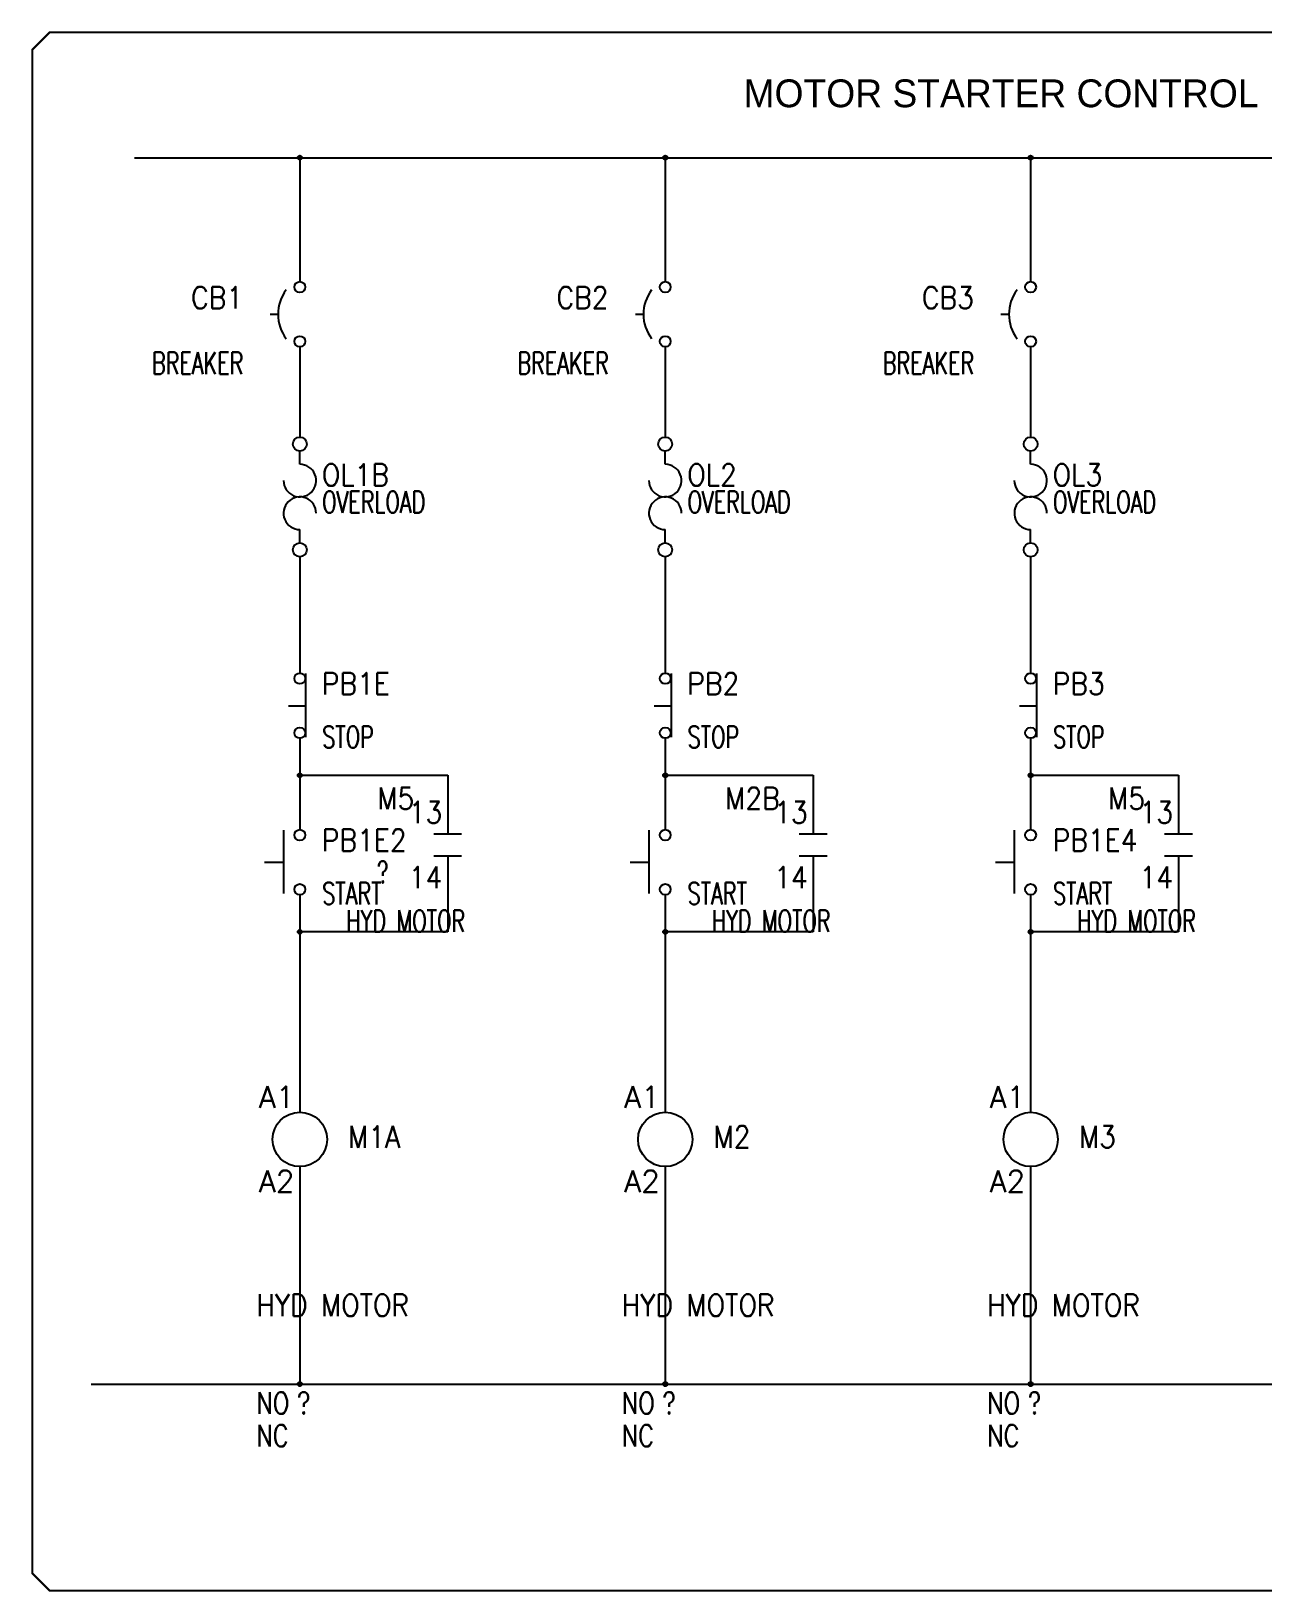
# Model space of a CAD drawing. Header units: inches. Extents: x 0 to 33.5, y 0 to 22.4.
# Drawn here: x 0.02 to 17.71, y 0.02 to 22.44 of the extents above; entities that cross this region are included whole.
import ezdxf
from ezdxf.enums import TextEntityAlignment as Align

# ---------------------------------------------------------------- set-up
doc = ezdxf.new("R2010")
doc.units = ezdxf.units.IN
doc.header["$MEASUREMENT"] = 0
for name, color, linetype in [('DESC', 150, 'Continuous'), ('DESCCHILD', 20, 'Continuous'), ('MISC', 7, 'Continuous'), ('SYMS', 7, 'Continuous'), ('TAGFIXED', 7, 'Continuous'), ('TAGS', 150, 'Continuous'), ('TERMS', 123, 'Continuous'), ('TITLE', 7, 'Continuous'), ('WIRES', 7, 'Continuous'), ('XREF', 7, 'Continuous'), ('XREFCHILD', 134, 'Continuous')]:
    doc.layers.add(name, color=color, linetype=linetype)
doc.styles.add('ITALIC', font='ITALIC')
doc.styles.add('SIMPLEX', font='SIMPLEX')
doc.styles.add('WD', font='romans.shx')

# ---------------------------------------------------------------- blocks, each defined once
blk = doc.blocks.new('NO_NUM_acade_title')
at = {"layer": 'TITLE', "const_width": 0.0312}
blk.add_lwpolyline([(30.594, 0.281), (30.594, 22.177), (30.344, 22.427), (0.281, 22.427), (0.031, 22.177), (0.031, 0.281), (0.281, 0.031), (30.344, 0.031)], close=True, dxfattribs=at)
at = {"layer": 'TITLE', "color": 1, "style": 'ITALIC'}
for tag, height, p in [('TITLE#1', 0.125, (32.156, 3.406)), ('TITLE#2', 0.125, (32.156, 3.204)), ('TITLE#3', 0.125, (32.156, 3.001)), ('TITLE#4', 0.125, (32.156, 2.799)), ('DWG#', 0.2, (32.156, 0.826))]:
    blk.add_attdef(tag, text='', height=height, dxfattribs=at).set_placement(p, align=Align.CENTER)
at = {"layer": 'TITLE', "color": 1, "style": 'SIMPLEX'}
blk.add_attdef('CAD#', (30.826, 1.958), '', height=0.0938, rotation=90, dxfattribs=at)
at = {"layer": 'TITLE', "color": 1}
for tag, p, height, style in [('ENGINEER', (31.237, 1.958), 0.0938, 'ITALIC'), ('CHKDBY', (32.424, 1.958), 0.0938, 'ITALIC'), ('JOB#', (31.464, 1.644), 0.0938, 'SIMPLEX'), ('DRAWNBY', (32.494, 1.644), 0.0938, 'ITALIC'), ('SCALE', (31.353, 1.344), 0.0938, 'SIMPLEX'), ('DATE', (32.408, 1.344), 0.0938, 'SIMPLEX'), ('SHTS', (32.532, 0.25), 0.2, 'ITALIC')]:
    blk.add_attdef(tag, p, '', height=height, dxfattribs=dict(at, style=style))
at = {"layer": 'TITLE', "color": 1, "style": 'ITALIC'}
blk.add_attdef('SH#', text='', height=0.2, dxfattribs=at).set_placement((31.881, 0.25), align=Align.RIGHT)
at = {"layer": 'TITLE', "color": 7, "flags": 9}
blk.add_attdef('WD_TB', (31.219, 0.031), '', height=0.125, dxfattribs=at)
blk = doc.blocks.new('WDDOT')
for radius in [0.03, 0.0187, 0.00929]:
    blk.add_circle((0, 0), radius)
blk = doc.blocks.new('VCB1')
blk.add_line((-0.1712, 0), (-0.125, 0))
for centre in [(0, 0.1562), (0, -0.1562)]:
    blk.add_circle(centre, 0.0312)
blk.add_arc((0.1094, 0), 0.2344, 143.1301, 216.8699)
at = {"style": 'WD'}
for tag, width, p in [('INST', 0.7, (-0.3281, 0.4062)), ('LOC', 0.7, (-0.3281, 0.2188)), ('TAG1', 0.9, (-0.3262, 0.0331)), ('RATING1', 0.7, (-0.3281, -0.1562)), ('DESC1', 0.7, (-0.3244, -0.3438)), ('DESC2', 0.7, (-0.3244, -0.5312))]:
    blk.add_attdef(tag, text='', height=0.125, dxfattribs=dict(at, width=width)).set_placement(p, align=Align.RIGHT)
for tag, height, flags, p in [('TERM01', 0.125, 8, (-0.055, 0.2066)), ('FAMILY', 0.01, 9, (-0.1421, -0.0365)), ('MFG', 0.01, 9, (-0.1421, -0.0881)), ('CAT', 0.01, 9, (-0.1421, -0.0731)), ('CONTACT', 0.01, 9, (-0.1288, -0.1291))]:
    blk.add_attdef(tag, text='', height=height, dxfattribs=dict(at, flags=flags)).set_placement(p, align=Align.RIGHT)
at = {"style": 'WD', "flags": 1}
for tag, p in [('X2TERM01', (0, 0.1875)), ('X8TERM02', (0, -0.1875))]:
    blk.add_attdef(tag, p, '', height=0.0125, dxfattribs=at)
at = {"style": 'WD'}
for tag, p in [('X4LINK', (-0.2656, 0)), ('X1LINK', (0, 0))]:
    blk.add_attdef(tag, p, '', height=0.01, dxfattribs=at)
at = {"style": 'WD', "width": 0.7}
blk.add_attdef('XREF', (0.1875, -0.0625), '', height=0.125, dxfattribs=at)
at = {"style": 'WD', "flags": 9}
blk.add_attdef('ASSYCODE', text='', height=0.01, dxfattribs=at).set_placement((-0.1533, -0.1061), align=Align.CENTER)
at = {"style": 'WD', "flags": 8}
blk.add_attdef('TERM02', text='', height=0.125, dxfattribs=at).set_placement((-0.0407, -0.2134), align=Align.TOP_RIGHT)
blk = doc.blocks.new('VOL1')
for p, q in [((0, 0.1875), (0, 0.2637)), ((0, -0.2637), (0, -0.1875))]:
    blk.add_line(p, q)
at = {"linetype": 'Continuous'}
for centre in [(0, 0.3038), (0, -0.3038)]:
    blk.add_circle(centre, 0.04, dxfattribs=at)
for centre, start, end in [((0, 0.0938), 180, 90.00104), ((0, -0.0938), 0.00101, 270.00201)]:
    blk.add_arc(centre, 0.0938, start, end)
at = {"linetype": 'Continuous', "style": 'WD', "flags": 8}
blk.add_attdef('TERM01', text='', height=0.125, dxfattribs=at).set_placement((-0.055, 0.3629), align=Align.RIGHT)
at = {"style": 'WD'}
for tag, p, width in [('INST', (0.2188, 0.3902), 0.7), ('LOC', (0.2188, 0.2206), 0.7), ('TAG1', (0.1269, 0.0644), 0.9), ('DESC1', (0.1287, -0.0919), 0.7), ('DESC2', (0.1287, -0.2481), 0.7), ('RATING1', (0.1562, -0.4044), 0.7)]:
    blk.add_attdef(tag, p, '', height=0.125, dxfattribs=dict(at, width=width))
at = {"color": 7, "style": 'WD', "flags": 1}
for tag, p in [('X2TERM01', (0, 0.3438)), ('X8TERM02', (0, -0.3438))]:
    blk.add_attdef(tag, p, '', height=0.0125, dxfattribs=at)
at = {"color": 7, "style": 'WD'}
for tag, p in [('X4LINK', (-0.1406, 0)), ('X1LINK', (0.125, 0))]:
    blk.add_attdef(tag, p, '', height=0.01, dxfattribs=at)
at = {"style": 'WD', "flags": 9}
blk.add_attdef('FAMILY', (-0.2165, -0.1579), '', height=0.01, rotation=90, dxfattribs=at)
at = {"linetype": 'Continuous', "style": 'WD', "flags": 9}
for tag, p in [('CAT', (-0.1723, -0.1328)), ('MFG', (-0.1529, -0.1347)), ('ASSYCODE', (-0.1266, -0.1438))]:
    blk.add_attdef(tag, text='', height=0.01, rotation=90, dxfattribs=at).set_placement(p, align=Align.CENTER)
at = {"linetype": 'Continuous', "style": 'WD', "flags": 8}
blk.add_attdef('TERM02', text='', height=0.125, dxfattribs=at).set_placement((-0.0407, -0.3697), align=Align.TOP_RIGHT)
blk = doc.blocks.new('VPB12')
for p, q in [((0.0335, 0.1849), (0.0335, -0.1801)), ((-0.0644, 0), (0.0335, 0))]:
    blk.add_line(p, q)
for centre in [(0, 0.1562), (0, -0.1562)]:
    blk.add_circle(centre, 0.0312)
at = {"style": 'WD'}
for tag, p, width in [('INST', (0.1269, 0.3902), 0.7), ('LOC', (0.1269, 0.2206), 0.7), ('TAG1', (0.1269, 0.0644), 0.9), ('XREF', (0.1287, -0.09), 0.7), ('DESC1', (0.1287, -0.242), 0.7), ('DESC2', (0.1287, -0.3982), 0.7)]:
    blk.add_attdef(tag, p, '', height=0.125, dxfattribs=dict(at, width=width))
at = {"linetype": 'Continuous', "style": 'WD'}
for tag, height, flags, p in [('TERM01', 0.125, 8, (-0.055, 0.2223)), ('MFG', 0.01, 9, (0.0141, -0.0881)), ('CAT', 0.01, 9, (0.0141, -0.0731))]:
    blk.add_attdef(tag, text='', height=height, dxfattribs=dict(at, flags=flags)).set_placement(p, align=Align.RIGHT)
at = {"color": 7, "style": 'WD', "flags": 1}
for tag, p in [('X2TERM01', (0, 0.1875)), ('X8TERM02', (0, -0.1875))]:
    blk.add_attdef(tag, p, '', height=0.0125, dxfattribs=at)
at = {"color": 7, "style": 'WD'}
for tag, p in [('X4LINK', (-0.125, 0)), ('X1LINK', (0.125, 0))]:
    blk.add_attdef(tag, p, '', height=0.01, dxfattribs=at)
at = {"style": 'WD'}
for tag, flags, p in [('CONTACT', 1, (0.0141, -0.0531)), ('FAMILY', 9, (0.0141, -0.0365))]:
    blk.add_attdef(tag, text='', height=0.01, dxfattribs=dict(at, flags=flags)).set_placement(p, align=Align.RIGHT)
at = {"linetype": 'Continuous', "style": 'WD', "flags": 9}
blk.add_attdef('ASSYCODE', text='', height=0.01, dxfattribs=at).set_placement((-0.001, -0.1054), align=Align.CENTER)
at = {"linetype": 'Continuous', "style": 'WD', "flags": 8}
blk.add_attdef('TERM02', text='', height=0.125, dxfattribs=at).set_placement((-0.0407, -0.2291), align=Align.TOP_RIGHT)
blk = doc.blocks.new('VPB11')
for p, q in [((-0.0938, 0.1849), (-0.0938, -0.1801)), ((-0.2022, 0), (-0.0938, 0))]:
    blk.add_line(p, q)
for centre in [(0, 0.1562), (0, -0.1562)]:
    blk.add_circle(centre, 0.0312)
at = {"style": 'WD'}
for tag, p, width in [('INST', (0.1269, 0.3902), 0.7), ('LOC', (0.1269, 0.2206), 0.7), ('TAG1', (0.1269, 0.0644), 0.9), ('XREF', (0.1287, -0.09), 0.7), ('DESC1', (0.1287, -0.242), 0.7), ('DESC2', (0.1287, -0.3982), 0.7)]:
    blk.add_attdef(tag, p, '', height=0.125, dxfattribs=dict(at, width=width))
at = {"linetype": 'Continuous', "style": 'WD'}
for tag, height, flags, p in [('TERM01', 0.125, 8, (-0.055, 0.2223)), ('MFG', 0.01, 9, (-0.1421, -0.0881)), ('CAT', 0.01, 9, (-0.1421, -0.0731))]:
    blk.add_attdef(tag, text='', height=height, dxfattribs=dict(at, flags=flags)).set_placement(p, align=Align.RIGHT)
at = {"color": 7, "style": 'WD', "flags": 1}
for tag, p in [('X2TERM01', (0, 0.1875)), ('X8TERM02', (0, -0.1875))]:
    blk.add_attdef(tag, p, '', height=0.0125, dxfattribs=at)
at = {"color": 7, "style": 'WD'}
for tag, p in [('X4LINK', (-0.2656, 0)), ('X1LINK', (0, 0))]:
    blk.add_attdef(tag, p, '', height=0.01, dxfattribs=at)
at = {"style": 'WD'}
for tag, flags, p in [('CONTACT', 1, (-0.1421, -0.0531)), ('FAMILY', 9, (-0.1421, -0.0365))]:
    blk.add_attdef(tag, text='', height=0.01, dxfattribs=dict(at, flags=flags)).set_placement(p, align=Align.RIGHT)
at = {"linetype": 'Continuous', "style": 'WD', "flags": 9}
blk.add_attdef('ASSYCODE', text='', height=0.01, dxfattribs=at).set_placement((-0.1551, -0.1064), align=Align.CENTER)
at = {"linetype": 'Continuous', "style": 'WD', "flags": 8}
blk.add_attdef('TERM02', text='', height=0.125, dxfattribs=at).set_placement((-0.0407, -0.2291), align=Align.TOP_RIGHT)
blk = doc.blocks.new('VMS1')
blk.add_circle((0, 0), 0.1562)
at = {"style": 'WD'}
for tag, p, width in [('INST', (0.2812, 0.3281), 0.7), ('LOC', (0.2812, 0.1406), 0.7), ('TAG1', (0.2781, -0.0472), 0.9), ('DESC1', (-0.2494, -1.0152), 0.9), ('DESC2', (-0.2494, -1.2027), 0.9), ('DESC3', (-0.2494, -1.3902), 0.9)]:
    blk.add_attdef(tag, p, '', height=0.125, dxfattribs=dict(at, width=width))
at = {"style": 'WD', "flags": 8}
blk.add_attdef('TERM01', text='', height=0.125, dxfattribs=at).set_placement((-0.0312, 0.1812), align=Align.RIGHT)
at = {"style": 'WD', "flags": 1}
for tag, p in [('X2TERM01', (0, 0.1562)), ('X8TERM02', (0, -0.1562))]:
    blk.add_attdef(tag, p, '', height=0.0125, dxfattribs=at)
at = {"style": 'WD', "flags": 9}
for tag, p in [('FAMILY', (-0.2191, -0.0659)), ('ASSYCODE', (-0.2236, -0.1202))]:
    blk.add_attdef(tag, text='', height=0.01, dxfattribs=at).set_placement(p, align=Align.CENTER)
for tag, p in [('CAT', (-0.2211, -0.0835)), ('MFG', (-0.2211, -0.0986))]:
    blk.add_attdef(tag, text='', height=0.01, dxfattribs=at).set_placement(p, align=Align.MIDDLE)
at = {"style": 'WD', "flags": 8}
blk.add_attdef('TERM02', text='', height=0.125, dxfattribs=at).set_placement((-0.0312, -0.1781), align=Align.TOP_RIGHT)
at = {"style": 'WD', "width": 0.8, "flags": 8}
for tag, p in [('NO', (-0.2494, -1.5777)), ('XREFNO', (-0.0163, -1.5777)), ('NC', (-0.2494, -1.7652)), ('XREFNC', (-0.0163, -1.7652))]:
    blk.add_attdef(tag, p, '', height=0.125, dxfattribs=at)
blk = doc.blocks.new('VMS21')
for p, q in [((-0.08, 0.0625), (0.08, 0.0625)), ((-0.08, -0.0625), (0.08, -0.0625))]:
    blk.add_line(p, q)
at = {"style": 'WD'}
for tag, width, p in [('INST', 0.7, (-0.3438, 0.3125)), ('LOC', 0.7, (-0.3438, 0.125)), ('TAG2', 0.9, (-0.3418, -0.045)), ('XREF', 0.7, (-0.34, -0.2188)), ('DESC1', 0.7, (-0.34, -0.4062)), ('DESC2', 0.7, (-0.34, -0.5938)), ('DESC3', 0.7, (-0.34, -0.7812))]:
    blk.add_attdef(tag, text='', height=0.125, dxfattribs=dict(at, width=width)).set_placement(p, align=Align.RIGHT)
at = {"style": 'WD', "width": 0.9, "flags": 8}
blk.add_attdef('TERM01', text='', height=0.125, dxfattribs=at).set_placement((-0.0312, 0.125), align=Align.RIGHT)
at = {"style": 'WD'}
for tag, p, height, flags in [('FAMILY', (-0.1808, 0.0031), 0.01, 9), ('X2TERM01', (0, 0.0625), 0.0125, 1), ('CONTACT', (-0.1808, -0.0135), 0.01, 1), ('X8TERM02', (0, -0.0625), 0.0125, 1)]:
    blk.add_attdef(tag, p, '', height=height, dxfattribs=dict(at, flags=flags))
for tag, p in [('X4LINK', (-0.1406, 0)), ('X1LINK', (0.125, 0))]:
    blk.add_attdef(tag, p, '', height=0.01, dxfattribs=at)
at = {"style": 'WD', "width": 0.9, "flags": 8}
blk.add_attdef('TERM02', text='', height=0.125, dxfattribs=at).set_placement((-0.0312, -0.125), align=Align.TOP_RIGHT)

msp = doc.modelspace()

# ---------------------------------------------------------------- linework, layer by layer
at = {"layer": 'WIRES'}
for p, q in [((1.5, 20.625), (28.75, 20.625)), ((3.875, 20.625), (3.875, 18.844)), ((9.125, 20.625), (9.125, 18.844)), ((14.375, 20.625), (14.375, 18.844)), ((3.875, 17.906), (3.875, 16.609)), ((9.125, 17.906), (9.125, 16.609)), ((14.375, 17.906), (14.375, 16.609)), ((3.875, 14.891), (3.875, 13.219)), ((9.125, 14.891), (9.125, 13.219)), ((14.375, 14.891), (14.375, 13.219)), ((3.875, 12.281), (3.875, 10.969)), ((9.125, 12.281), (9.125, 10.969)), ((14.375, 12.281), (14.375, 10.969)), ((3.875, 11.75), (6, 11.75)), ((6, 11.75), (6, 11.625)), ((9.125, 11.75), (11.25, 11.75)), ((11.25, 11.75), (11.25, 11.625)), ((14.375, 11.75), (16.5, 11.75)), ((16.5, 11.75), (16.5, 11.625)), ((6, 11.625), (6, 10.906)), ((11.25, 11.625), (11.25, 10.906)), ((16.5, 11.625), (16.5, 10.906)), ((6, 10.594), (6, 9.5)), ((11.25, 10.594), (11.25, 9.5)), ((16.5, 10.594), (16.5, 9.5)), ((3.875, 10.031), (3.875, 6.906)), ((9.125, 10.031), (9.125, 6.906)), ((14.375, 10.031), (14.375, 6.906)), ((6, 9.5), (3.875, 9.5)), ((11.25, 9.5), (9.125, 9.5)), ((16.5, 9.5), (14.375, 9.5)), ((3.875, 6.125), (3.875, 3)), ((9.125, 6.125), (9.125, 3)), ((14.375, 6.125), (14.375, 3)), ((0.875, 3), (29.875, 3))]:
    msp.add_line(p, q, dxfattribs=at)

# ---------------------------------------------------------------- block references
msp.add_blockref('NO_NUM_acade_title', (0, 0))
at = {"layer": 'SYMS'}
for p in [(3.875, 20.625), (9.125, 20.625), (14.375, 20.625), (3.875, 11.75), (9.125, 11.75), (14.375, 11.75), (3.875, 9.5), (9.125, 9.5), (14.375, 9.5), (3.875, 3), (9.125, 3), (14.375, 3)]:
    msp.add_blockref('WDDOT', p, dxfattribs=at)
ref = msp.add_blockref('VCB1', (3.875, 18.375), dxfattribs=dict(at, xscale=2.5, yscale=2.5, zscale=2.5))
ref.add_attrib('DESC1', 'BREAKER', dxfattribs={"layer": 'DESC', "height": 0.3125, "style": 'WD', "width": 0.7}).set_placement((3.064, 17.516), align=Align.RIGHT)
ref.add_attrib('TAG1F', 'CB1', dxfattribs={"layer": 'TAGFIXED', "height": 0.3125, "style": 'WD', "width": 0.9}).set_placement((3.06, 18.458), align=Align.RIGHT)
ref = msp.add_blockref('VCB1', (9.125, 18.375), dxfattribs=dict(at, xscale=2.5, yscale=2.5, zscale=2.5))
ref.add_attrib('DESC1', 'BREAKER', dxfattribs={"layer": 'DESC', "height": 0.3125, "style": 'WD', "width": 0.7}).set_placement((8.314, 17.516), align=Align.RIGHT)
ref.add_attrib('TAG1F', 'CB2', dxfattribs={"layer": 'TAGFIXED', "height": 0.3125, "style": 'WD', "width": 0.9}).set_placement((8.31, 18.458), align=Align.RIGHT)
ref = msp.add_blockref('VCB1', (14.375, 18.375), dxfattribs=dict(at, xscale=2.5, yscale=2.5, zscale=2.5))
ref.add_attrib('DESC1', 'BREAKER', dxfattribs={"layer": 'DESC', "height": 0.3125, "style": 'WD', "width": 0.7}).set_placement((13.564, 17.516), align=Align.RIGHT)
ref.add_attrib('TAG1F', 'CB3', dxfattribs={"layer": 'TAGFIXED', "height": 0.3125, "style": 'WD', "width": 0.9}).set_placement((13.56, 18.458), align=Align.RIGHT)
ref = msp.add_blockref('VOL1', (3.875, 15.75), dxfattribs=dict(at, xscale=2.5, yscale=2.5, zscale=2.5))
ref.add_attrib('DESC1', 'OVERLOAD', (4.197, 15.52), dxfattribs={"layer": 'DESC', "height": 0.3125, "style": 'WD', "width": 0.7})
ref.add_attrib('TAG1F', 'OL1B', (4.192, 15.911), dxfattribs={"layer": 'TAGFIXED', "height": 0.3125, "style": 'WD', "width": 0.9})
ref = msp.add_blockref('VOL1', (9.125, 15.75), dxfattribs=dict(at, xscale=2.5, yscale=2.5, zscale=2.5))
ref.add_attrib('DESC1', 'OVERLOAD', (9.447, 15.52), dxfattribs={"layer": 'DESC', "height": 0.3125, "style": 'WD', "width": 0.7})
ref.add_attrib('TAG1F', 'OL2', (9.442, 15.911), dxfattribs={"layer": 'TAGFIXED', "height": 0.3125, "style": 'WD', "width": 0.9})
ref = msp.add_blockref('VOL1', (14.375, 15.75), dxfattribs=dict(at, xscale=2.5, yscale=2.5, zscale=2.5))
ref.add_attrib('DESC1', 'OVERLOAD', (14.697, 15.52), dxfattribs={"layer": 'DESC', "height": 0.3125, "style": 'WD', "width": 0.7})
ref.add_attrib('TAG1F', 'OL3', (14.692, 15.911), dxfattribs={"layer": 'TAGFIXED', "height": 0.3125, "style": 'WD', "width": 0.9})
ref = msp.add_blockref('VPB12', (3.875, 12.75), dxfattribs=dict(at, xscale=2.5, yscale=2.5, zscale=2.5))
ref.add_attrib('DESC1', 'STOP', (4.197, 12.145), dxfattribs={"layer": 'DESC', "height": 0.3125, "style": 'WD', "width": 0.7})
ref.add_attrib('TAG1F', 'PB1E', (4.192, 12.911), dxfattribs={"layer": 'TAGFIXED', "height": 0.3125, "style": 'WD', "width": 0.9})
ref = msp.add_blockref('VPB12', (9.125, 12.75), dxfattribs=dict(at, xscale=2.5, yscale=2.5, zscale=2.5))
ref.add_attrib('DESC1', 'STOP', (9.447, 12.145), dxfattribs={"layer": 'DESC', "height": 0.3125, "style": 'WD', "width": 0.7})
ref.add_attrib('TAG1F', 'PB2', (9.442, 12.911), dxfattribs={"layer": 'TAGFIXED', "height": 0.3125, "style": 'WD', "width": 0.9})
ref = msp.add_blockref('VPB12', (14.375, 12.75), dxfattribs=dict(at, xscale=2.5, yscale=2.5, zscale=2.5))
ref.add_attrib('DESC1', 'STOP', (14.697, 12.145), dxfattribs={"layer": 'DESC', "height": 0.3125, "style": 'WD', "width": 0.7})
ref.add_attrib('TAG1F', 'PB3', (14.692, 12.911), dxfattribs={"layer": 'TAGFIXED', "height": 0.3125, "style": 'WD', "width": 0.9})
ref = msp.add_blockref('VMS21', (6, 10.75), dxfattribs=dict(at, xscale=2.5, yscale=2.5, zscale=2.5))
ref.add_attrib('TERM02', '14', dxfattribs={"layer": 'TERMS', "height": 0.3125, "style": 'WD', "width": 0.9, "flags": 8}).set_placement((5.922, 10.438), align=Align.TOP_RIGHT)
ref.add_attrib('TERM01', '13', dxfattribs={"layer": 'TERMS', "height": 0.3125, "style": 'WD', "width": 0.9, "flags": 8}).set_placement((5.922, 11.062), align=Align.RIGHT)
ref.add_attrib('XREF', '?', dxfattribs={"layer": 'XREFCHILD', "height": 0.312, "style": 'WD', "width": 0.7}).set_placement((5.15, 10.203), align=Align.RIGHT)
ref.add_attrib('DESC1', 'HYD MOTOR', dxfattribs={"layer": 'DESCCHILD', "height": 0.3125, "style": 'WD', "width": 0.7}).set_placement((6.25, 9.5), align=Align.RIGHT)
ref.add_attrib('TAG2', 'M5', dxfattribs={"layer": 'TAGS', "height": 0.3125, "style": 'WD', "width": 0.9}).set_placement((5.52, 11.263), align=Align.RIGHT)
ref = msp.add_blockref('VMS21', (11.25, 10.75), dxfattribs=dict(at, xscale=2.5, yscale=2.5, zscale=2.5))
ref.add_attrib('TERM02', '14', dxfattribs={"layer": 'TERMS', "height": 0.3125, "style": 'WD', "width": 0.9, "flags": 8}).set_placement((11.172, 10.438), align=Align.TOP_RIGHT)
ref.add_attrib('TERM01', '13', dxfattribs={"layer": 'TERMS', "height": 0.3125, "style": 'WD', "width": 0.9, "flags": 8}).set_placement((11.172, 11.062), align=Align.RIGHT)
ref.add_attrib('DESC1', 'HYD MOTOR', dxfattribs={"layer": 'DESCCHILD', "height": 0.3125, "style": 'WD', "width": 0.7}).set_placement((11.5, 9.5), align=Align.RIGHT)
ref.add_attrib('TAG2', 'M2B', dxfattribs={"layer": 'TAGS', "height": 0.3125, "style": 'WD', "width": 0.9}).set_placement((10.77, 11.263), align=Align.RIGHT)
ref = msp.add_blockref('VMS21', (16.5, 10.75), dxfattribs=dict(at, xscale=2.5, yscale=2.5, zscale=2.5))
ref.add_attrib('TERM02', '14', dxfattribs={"layer": 'TERMS', "height": 0.3125, "style": 'WD', "width": 0.9, "flags": 8}).set_placement((16.422, 10.438), align=Align.TOP_RIGHT)
ref.add_attrib('TERM01', '13', dxfattribs={"layer": 'TERMS', "height": 0.3125, "style": 'WD', "width": 0.9, "flags": 8}).set_placement((16.422, 11.062), align=Align.RIGHT)
ref.add_attrib('DESC1', 'HYD MOTOR', dxfattribs={"layer": 'DESCCHILD', "height": 0.3125, "style": 'WD', "width": 0.7}).set_placement((16.75, 9.5), align=Align.RIGHT)
ref.add_attrib('TAG2', 'M5', dxfattribs={"layer": 'TAGS', "height": 0.3125, "style": 'WD', "width": 0.9}).set_placement((16.02, 11.263), align=Align.RIGHT)
ref = msp.add_blockref('VPB11', (3.875, 10.5), dxfattribs=dict(at, xscale=2.5, yscale=2.5, zscale=2.5))
ref.add_attrib('DESC1', 'START', (4.197, 9.895), dxfattribs={"layer": 'DESC', "height": 0.3125, "style": 'WD', "width": 0.7})
ref.add_attrib('TAG1F', 'PB1E2', (4.192, 10.661), dxfattribs={"layer": 'TAGFIXED', "height": 0.3125, "style": 'WD', "width": 0.9})
ref = msp.add_blockref('VPB11', (9.125, 10.5), dxfattribs=dict(at, xscale=2.5, yscale=2.5, zscale=2.5))
ref.add_attrib('DESC1', 'START', (9.447, 9.895), dxfattribs={"layer": 'DESC', "height": 0.3125, "style": 'WD', "width": 0.7})
ref = msp.add_blockref('VPB11', (14.375, 10.5), dxfattribs=dict(at, xscale=2.5, yscale=2.5, zscale=2.5))
ref.add_attrib('DESC1', 'START', (14.697, 9.895), dxfattribs={"layer": 'DESC', "height": 0.3125, "style": 'WD', "width": 0.7})
ref.add_attrib('TAG1F', 'PB1E4', (14.692, 10.661), dxfattribs={"layer": 'TAGFIXED', "height": 0.3125, "style": 'WD', "width": 0.9})
ref = msp.add_blockref('VMS1', (3.875, 6.516), dxfattribs=dict(at, xscale=2.5, yscale=2.5, zscale=2.5))
ref.add_attrib('DESC1', 'HYD MOTOR', (3.252, 3.978), dxfattribs={"layer": 'DESC', "height": 0.3125, "style": 'WD', "width": 0.9})
ref.add_attrib('XREFNO', '?', (3.834, 2.571), dxfattribs={"layer": 'XREF', "height": 0.312, "style": 'WD', "width": 0.8, "flags": 8})
ref.add_attrib('NO', 'NO', (3.252, 2.571), dxfattribs={"layer": 'MISC', "height": 0.3125, "style": 'WD', "width": 0.8, "flags": 8})
ref.add_attrib('NC', 'NC', (3.252, 2.103), dxfattribs={"layer": 'MISC', "height": 0.3125, "style": 'WD', "width": 0.8, "flags": 8})
ref.add_attrib('TERM02', 'A2', dxfattribs={"layer": 'TERMS', "height": 0.3125, "style": 'WD', "flags": 8}).set_placement((3.797, 6.07), align=Align.TOP_RIGHT)
ref.add_attrib('TERM01', 'A1', dxfattribs={"layer": 'TERMS', "height": 0.3125, "style": 'WD', "flags": 8}).set_placement((3.797, 6.969), align=Align.RIGHT)
ref.add_attrib('TAG1F', 'M1A', (4.57, 6.398), dxfattribs={"layer": 'TAGFIXED', "height": 0.3125, "style": 'WD', "width": 0.9})
ref = msp.add_blockref('VMS1', (9.125, 6.516), dxfattribs=dict(at, xscale=2.5, yscale=2.5, zscale=2.5))
ref.add_attrib('DESC1', 'HYD MOTOR', (8.502, 3.978), dxfattribs={"layer": 'DESC', "height": 0.3125, "style": 'WD', "width": 0.9})
ref.add_attrib('XREFNO', '?', (9.084, 2.571), dxfattribs={"layer": 'XREF', "height": 0.312, "style": 'WD', "width": 0.8, "flags": 8})
ref.add_attrib('NO', 'NO', (8.502, 2.571), dxfattribs={"layer": 'MISC', "height": 0.3125, "style": 'WD', "width": 0.8, "flags": 8})
ref.add_attrib('NC', 'NC', (8.502, 2.103), dxfattribs={"layer": 'MISC', "height": 0.3125, "style": 'WD', "width": 0.8, "flags": 8})
ref.add_attrib('TERM02', 'A2', dxfattribs={"layer": 'TERMS', "height": 0.3125, "style": 'WD', "flags": 8}).set_placement((9.047, 6.07), align=Align.TOP_RIGHT)
ref.add_attrib('TERM01', 'A1', dxfattribs={"layer": 'TERMS', "height": 0.3125, "style": 'WD', "flags": 8}).set_placement((9.047, 6.969), align=Align.RIGHT)
ref.add_attrib('TAG1F', 'M2', (9.82, 6.398), dxfattribs={"layer": 'TAGFIXED', "height": 0.3125, "style": 'WD', "width": 0.9})
ref = msp.add_blockref('VMS1', (14.375, 6.516), dxfattribs=dict(at, xscale=2.5, yscale=2.5, zscale=2.5))
ref.add_attrib('DESC1', 'HYD MOTOR', (13.752, 3.978), dxfattribs={"layer": 'DESC', "height": 0.3125, "style": 'WD', "width": 0.9})
ref.add_attrib('XREFNO', '?', (14.334, 2.571), dxfattribs={"layer": 'XREF', "height": 0.312, "style": 'WD', "width": 0.8, "flags": 8})
ref.add_attrib('NO', 'NO', (13.752, 2.571), dxfattribs={"layer": 'MISC', "height": 0.3125, "style": 'WD', "width": 0.8, "flags": 8})
ref.add_attrib('NC', 'NC', (13.752, 2.103), dxfattribs={"layer": 'MISC', "height": 0.3125, "style": 'WD', "width": 0.8, "flags": 8})
ref.add_attrib('TERM02', 'A2', dxfattribs={"layer": 'TERMS', "height": 0.3125, "style": 'WD', "flags": 8}).set_placement((14.297, 6.07), align=Align.TOP_RIGHT)
ref.add_attrib('TERM01', 'A1', dxfattribs={"layer": 'TERMS', "height": 0.3125, "style": 'WD', "flags": 8}).set_placement((14.297, 6.969), align=Align.RIGHT)
ref.add_attrib('TAG1F', 'M3', (15.07, 6.398), dxfattribs={"layer": 'TAGFIXED', "height": 0.3125, "style": 'WD', "width": 0.9})

# ---------------------------------------------------------------- texts
at = {"insert": (10.25, 21.75), "char_height": 0.4, "attachment_point": 1}
msp.add_mtext_dynamic_manual_height_columns('{\\C1;MOTOR STARTER CONTROL}', width=12.875, gutter_width=1, heights=[0], dxfattribs=at)

doc.saveas('drawing.dxf')
